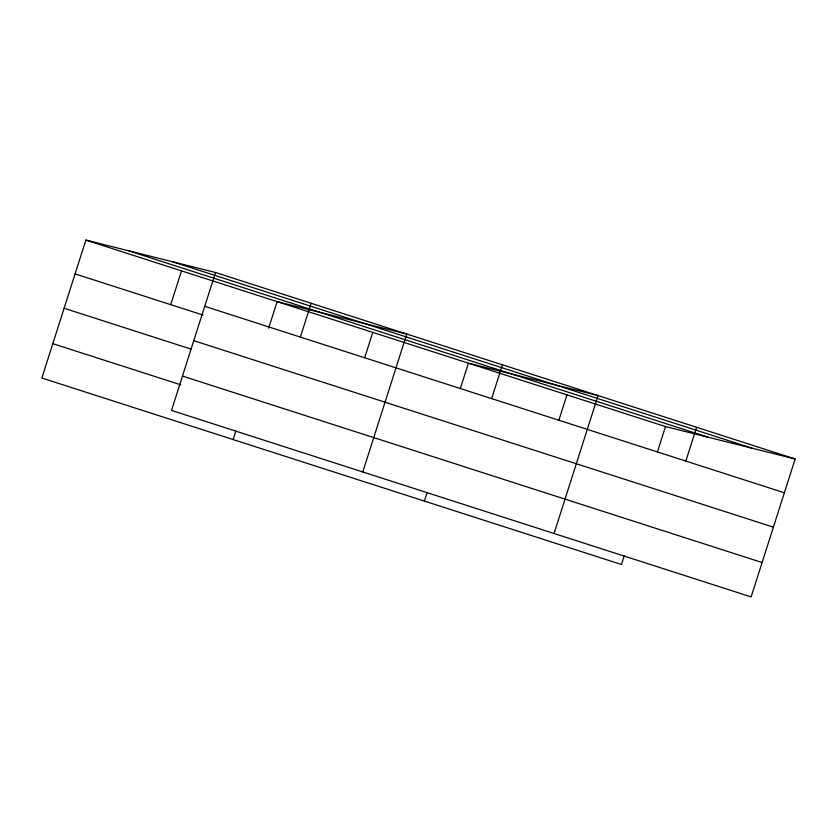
<?xml version="1.0" encoding="UTF-8"?>
<svg xmlns="http://www.w3.org/2000/svg" width="837" height="837" viewBox="0 0 837 837"><rect width="100%" height="100%" fill="white"/><g stroke="black" fill="none" stroke-linecap="round" stroke-linejoin="round"><path stroke-width="1.26" d="M215.517 272.506L171.501 410.423L751.134 596.907L795.15 458.979L215.517 272.506L85.866 240.093L41.85 378.021L621.483 564.494L624.224 555.904M170.717 304.668L181.503 270.864M233.125 439.551L235.867 430.961M268.667 328.188L277.141 301.634L406.792 334.047L362.777 471.963M300.368 337.07L311.155 303.276M364.691 357.755L372.789 332.404M424.411 501.091L427.152 492.501M460.34 388.514L468.427 363.174L598.078 395.577L554.063 533.504M491.643 398.611L502.43 364.817M558.875 420.216L566.963 394.876M657.411 451.917L665.499 426.577L795.15 458.979M685.827 461.082L696.614 427.278M172.736 261.814L752.369 448.287M128.647 250.797L708.29 437.27M85.866 240.093L665.499 426.577M204.73 306.311L784.363 492.784M75.079 273.898L203.014 315.057M193.765 340.669L773.398 527.143M64.114 308.257L190.805 349.019M182.466 376.064L762.099 562.537M52.815 343.662L180.75 384.811"/></g></svg>
